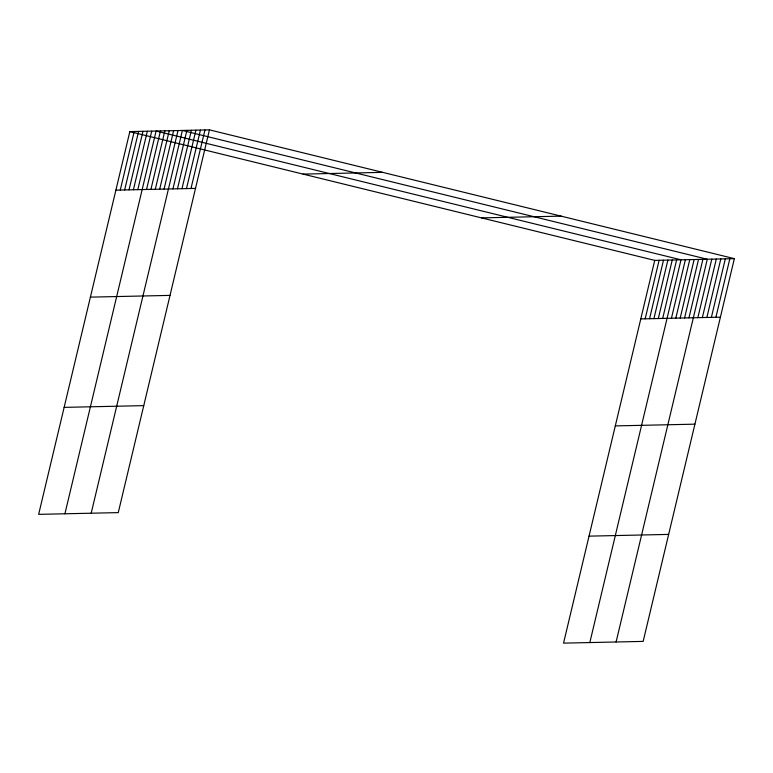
<?xml version="1.0" encoding="UTF-8"?>
<svg xmlns="http://www.w3.org/2000/svg" width="773" height="773" viewBox="0 0 773 773"><rect width="100%" height="100%" fill="white"/><g stroke="black" fill="none" stroke-linecap="round" stroke-linejoin="round"><path stroke-width="1.16" d="M209.454 129.864L129.835 131.603L38.65 514.354L118.269 512.615L209.454 129.864L734.35 258.646L643.165 641.397L563.546 643.136L654.731 260.385L734.35 258.646M120.269 190.042L134.212 131.507M124.646 189.945L138.589 131.41M129.023 189.849L142.976 131.313M133.4 189.752L147.353 131.226M137.787 189.665L151.73 131.13M64.922 513.784L156.107 131.033L681.013 259.805L589.828 642.556M146.541 189.472L160.484 130.937M150.919 189.375L164.862 130.84M155.296 189.279L169.248 130.743M159.682 189.182L173.625 130.647M164.06 189.085L178.003 130.55M91.195 513.214L182.38 130.453L707.285 259.235L616.1 641.986M172.949 188.892L186.892 130.357M177.461 188.796L191.404 130.26M181.974 188.699L195.917 130.164M186.486 188.593L200.429 130.067M190.989 188.496L204.942 129.961M645.165 318.824L659.118 260.288M649.552 318.727L663.495 260.192M653.929 318.631L667.872 260.095M658.306 318.534L672.249 259.999M662.683 318.437L676.626 259.902M671.437 318.244L685.39 259.709M675.824 318.147L689.767 259.612M680.201 318.051L694.144 259.515M684.578 317.954L698.521 259.428M688.956 317.867L702.899 259.332M697.845 317.664L711.788 259.139M702.357 317.568L716.3 259.032M706.87 317.471L720.813 258.936M711.382 317.374L725.325 258.839M715.895 317.278L729.838 258.742M303.055 174.099L382.664 172.36M115.892 190.139L195.501 188.399M481.521 217.88L561.13 216.14M90.402 297.132L170.012 295.392M640.788 318.911L720.407 317.172M64.14 407.371L143.749 405.632M615.298 425.904L694.917 424.164M589.036 536.143L668.655 534.404M129.835 131.603L654.731 260.385"/></g></svg>
